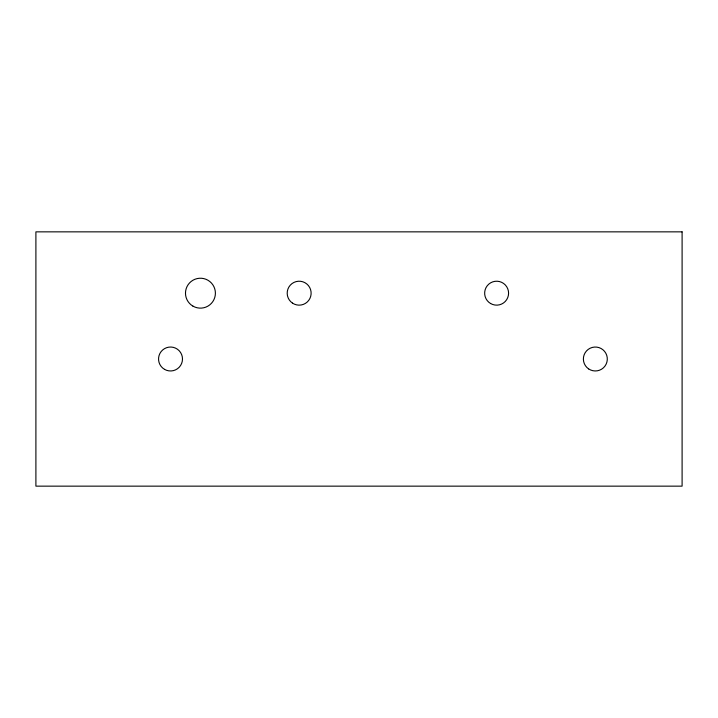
<?xml version="1.0" encoding="UTF-8"?>
<svg xmlns="http://www.w3.org/2000/svg" width="718" height="718" viewBox="0 0 718 718"><rect width="100%" height="100%" fill="white"/><g stroke="black" fill="none" stroke-linecap="round" stroke-linejoin="round"><path stroke-width="1.08" d="M682.1 231.851L35.9 231.851L35.9 486.149L682.1 486.149L682.1 231.851M164.539 369.366A11.964 11.964 0 0 0 182.489 359A11.964 11.964 0 0 0 164.539 348.634A11.964 11.964 0 0 0 164.539 369.366M588.634 368.908A11.964 11.964 0 0 0 607.275 359.853A11.964 11.964 0 0 0 590.115 348.239A11.964 11.964 0 0 0 588.634 368.908M490.636 303.543A11.964 11.964 0 0 0 508.586 293.186A11.964 11.964 0 0 0 490.636 282.82A11.964 11.964 0 0 0 490.636 303.543M192.963 306.137A14.961 14.961 0 0 0 215.4 293.186A14.961 14.961 0 0 0 192.963 280.226A14.961 14.961 0 0 0 192.963 306.137M292.459 303.095A11.964 11.964 0 0 0 311.1 294.039A11.964 11.964 0 0 0 293.94 282.416A11.964 11.964 0 0 0 292.459 303.095"/></g></svg>
